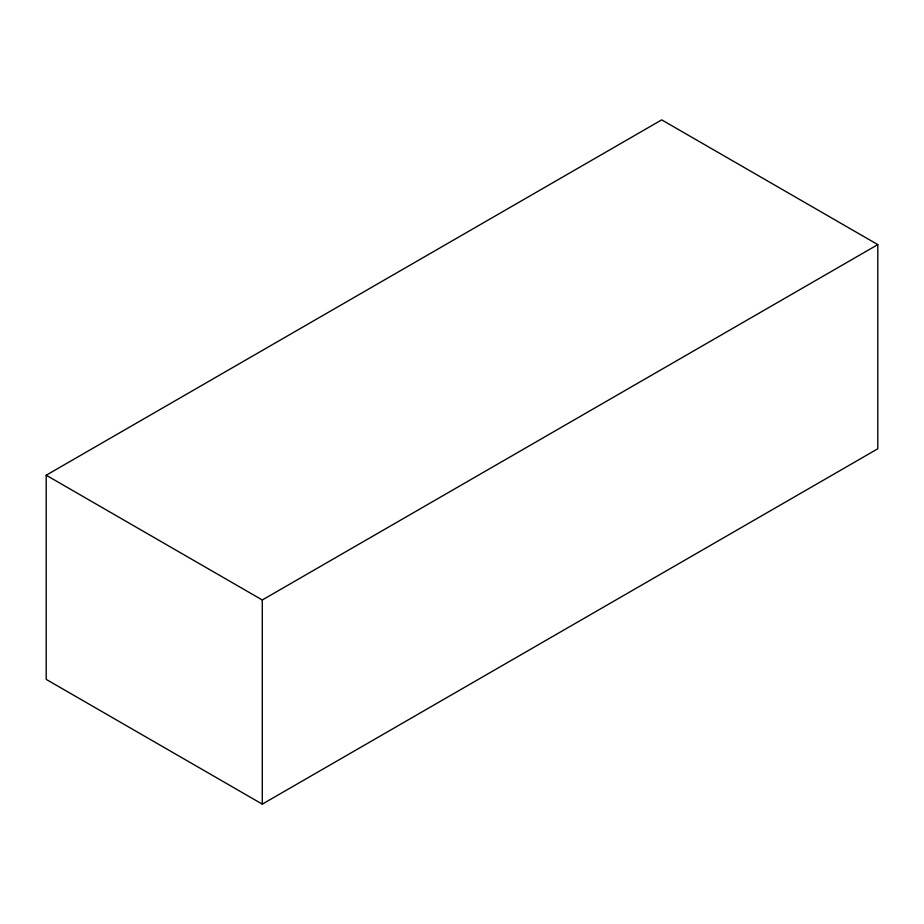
<?xml version="1.0" encoding="UTF-8"?>
<svg xmlns="http://www.w3.org/2000/svg" width="924" height="924" viewBox="0 0 924 924"><rect width="100%" height="100%" fill="white"/><g stroke="black" fill="none" stroke-linecap="round" stroke-linejoin="round"><path stroke-width="1.39" d="M46.2 475.225L661.711 119.866L877.8 244.617L877.8 448.775L262.289 804.134L46.2 679.383L46.2 475.225L262.289 599.988L877.8 244.617M262.289 599.988L262.289 804.134"/></g></svg>
